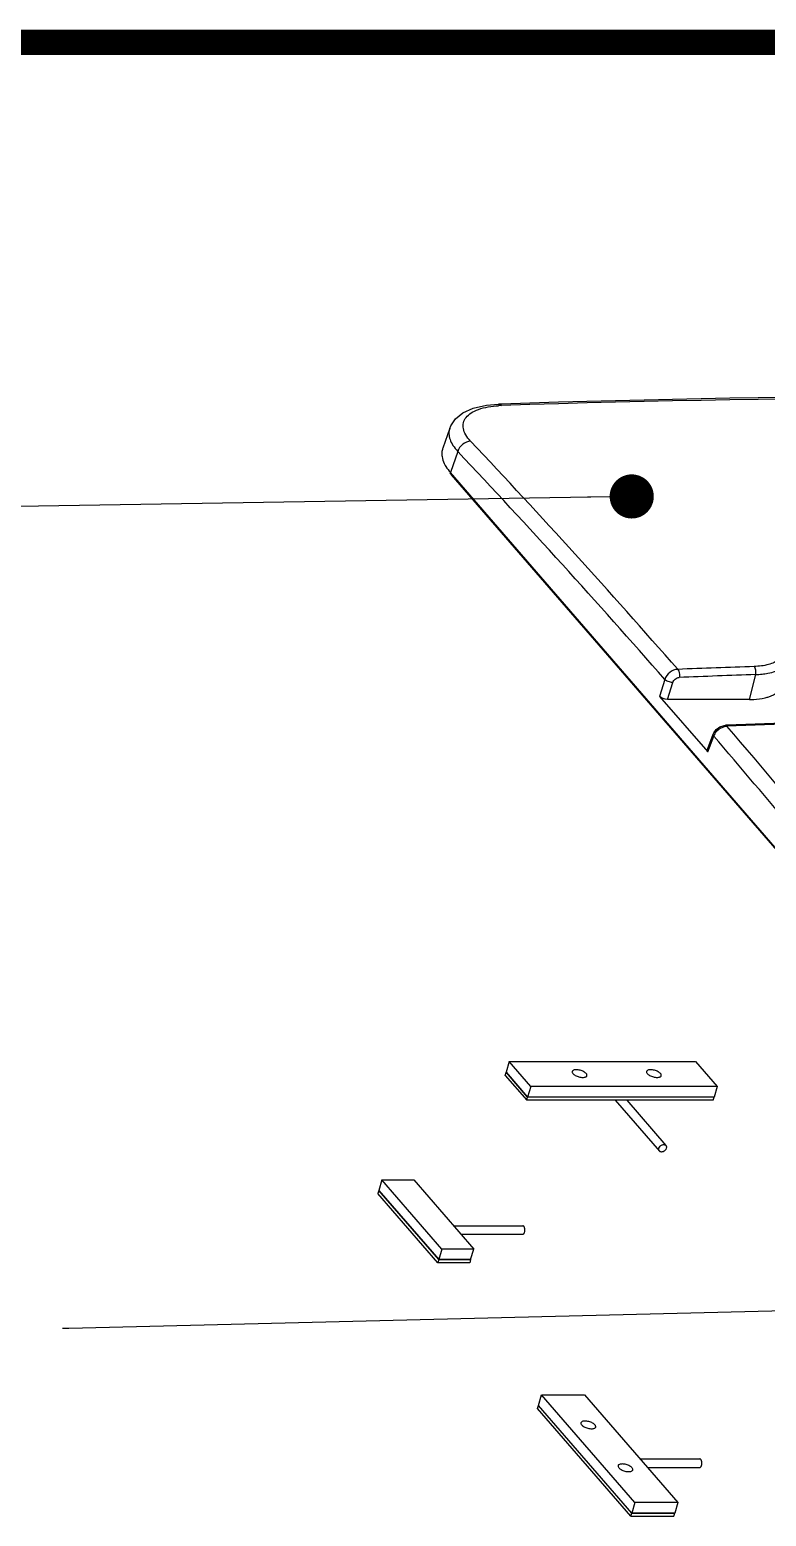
# Model space of a CAD drawing. Header units: millimetres. Extents: x -1 to 407, y -1 to 283.
# Drawn here: x 173 to 203, y 221.9 to 282.5 of the extents above; entities that cross this region are included whole.
import ezdxf

# ---------------------------------------------------------------- set-up
doc = ezdxf.new("R2010")
doc.units = ezdxf.units.MM
doc.header["$LTSCALE"] = 23.1
doc.layers.get('0').update_dxf_attribs({"linetype": 'CONTINUOUS'})
for name, color, linetype in [('_123089', 7, 'CONTINUOUS'), ('_282618', 7, 'CONTINUOUS'), ('_288003', 7, 'CONTINUOUS'), ('_302421', 7, 'CONTINUOUS'), ('_328033', 7, 'CONTINUOUS'), ('_391242', 7, 'CONTINUOUS'), ('_56886', 7, 'CONTINUOUS'), ('_754668', 7, 'CONTINUOUS'), ('_81034', 7, 'CONTINUOUS'), ('_87595', 7, 'CONTINUOUS')]:
    doc.layers.add(name, color=color, linetype=linetype)
doc.styles.get("Standard").update_dxf_attribs({"font": 'txt', "width": 0.6})
doc.dimstyles.get("Standard").update_dxf_attribs({"dimtxt": 2.5, "dimasz": 1.8, "dimexe": 0.05, "dimexo": 0.0625, "dimtad": 1, "dimzin": 0, "dimdsep": 46, "dimtxsty": 'Standard', "dimcen": 0.09, "dimadec": 0, "dimazin": 0, "dimtol": 1, "dimtp": 0.01, "dimtm": 0.01, "dimtfac": 1, "dimtofl": 0, "dimtmove": 0, "dimatfit": 3, "dimfxl": 1, "dimtolj": 1, "dimtzin": 0, "dimarcsym": 0})

msp = doc.modelspace()

# ---------------------------------------------------------------- linework, layer by layer
at = {"color": 7, "linetype": 'Continuous', "const_width": 1.033}
msp.add_lwpolyline([(405.995, 281.997), (0, 281.997)], dxfattribs=at)
at = {"layer": '_123089', "color": 7, "linetype": 'Continuous'}
for p, q in [((197.886, 224.237), (200.321, 224.237)), ((198.189, 223.887), (200.321, 223.887))]:
    msp.add_line(p, q, dxfattribs=at)
for points, knots in [([(200.397, 223.975), (200.401, 223.988), (200.407, 224.017), (200.41, 224.062), (200.407, 224.1), (200.402, 224.129), (200.396, 224.155), (200.385, 224.185), (200.367, 224.213), (200.346, 224.232), (200.329, 224.237), (200.321, 224.237)], [0, 0, 0, 0, 0.143759, 0.295138, 0.446524, 0.519847, 0.590363, 0.719823, 0.830517, 0.921902, 1, 1, 1, 1]), ([(200.321, 223.887), (200.329, 223.887), (200.346, 223.892), (200.367, 223.911), (200.385, 223.939), (200.393, 223.962), (200.397, 223.975)], [0, 0, 0, 0, 0.190642, 0.413752, 0.683967, 1, 1, 1, 1])]:
    msp.add_open_spline(points, degree=3, knots=knots, dxfattribs=at)
at = {"layer": '_282618', "color": 7, "linetype": 'Continuous'}
for p, q in [((193.747, 226.414), (193.872, 226.847)), ((197.672, 222.459), (193.872, 226.847)), ((193.872, 226.847), (195.626, 226.847)), ((195.626, 226.847), (199.426, 222.459)), ((197.547, 222.026), (193.747, 226.414)), ((197.672, 222.459), (197.547, 222.026)), ((199.301, 222.026), (197.547, 222.026)), ((199.426, 222.459), (197.672, 222.459)), ((199.426, 222.459), (199.301, 222.026))]:
    msp.add_line(p, q, dxfattribs=at)
for points, knots in [([(195.477, 225.708), (195.474, 225.696), (195.476, 225.666), (195.501, 225.624), (195.545, 225.583), (195.604, 225.545), (195.675, 225.512), (195.754, 225.486), (195.834, 225.47), (195.887, 225.465), (195.913, 225.465)], [0, 0, 0, 0, 0.070034, 0.157234, 0.267852, 0.400085, 0.54793, 0.703222, 0.856865, 1, 1, 1, 1]), ([(195.642, 225.778), (195.621, 225.778), (195.583, 225.775), (195.533, 225.763), (195.495, 225.741), (195.48, 225.719), (195.477, 225.708)], [0, 0, 0, 0, 0.327005, 0.600456, 0.819314, 1, 1, 1, 1]), ([(196.078, 225.535), (196.081, 225.547), (196.079, 225.577), (196.053, 225.619), (196.01, 225.66), (195.951, 225.698), (195.879, 225.731), (195.801, 225.757), (195.721, 225.774), (195.668, 225.778), (195.642, 225.778)], [0, 0, 0, 0, 0.070034, 0.157234, 0.267852, 0.400085, 0.54793, 0.703222, 0.856865, 1, 1, 1, 1]), ([(195.913, 225.465), (195.933, 225.465), (195.971, 225.468), (196.022, 225.481), (196.06, 225.502), (196.074, 225.524), (196.078, 225.535)], [0, 0, 0, 0, 0.327005, 0.600456, 0.819314, 1, 1, 1, 1]), ([(196.993, 223.958), (196.989, 223.946), (196.991, 223.916), (197.017, 223.874), (197.06, 223.833), (197.12, 223.795), (197.191, 223.762), (197.269, 223.736), (197.349, 223.72), (197.402, 223.715), (197.428, 223.715)], [0, 0, 0, 0, 0.070034, 0.157234, 0.267852, 0.400085, 0.54793, 0.703222, 0.856865, 1, 1, 1, 1]), ([(197.158, 224.028), (197.137, 224.028), (197.099, 224.025), (197.048, 224.013), (197.011, 223.991), (196.996, 223.969), (196.993, 223.958)], [0, 0, 0, 0, 0.327005, 0.600456, 0.819314, 1, 1, 1, 1]), ([(197.593, 223.785), (197.597, 223.797), (197.595, 223.827), (197.569, 223.869), (197.525, 223.91), (197.466, 223.948), (197.395, 223.981), (197.317, 224.007), (197.237, 224.024), (197.183, 224.028), (197.158, 224.028)], [0, 0, 0, 0, 0.070034, 0.157234, 0.267852, 0.400085, 0.54793, 0.703222, 0.856865, 1, 1, 1, 1]), ([(197.428, 223.715), (197.449, 223.715), (197.487, 223.718), (197.537, 223.731), (197.575, 223.752), (197.59, 223.774), (197.593, 223.785)], [0, 0, 0, 0, 0.327005, 0.600456, 0.819314, 1, 1, 1, 1])]:
    msp.add_open_spline(points, degree=3, knots=knots, dxfattribs=at)
at = {"layer": '_288003', "color": 7, "linetype": 'Continuous'}
for p, q in [((193.71, 226.284), (193.747, 226.414)), ((197.509, 221.896), (193.71, 226.284)), ((197.547, 222.026), (193.747, 226.414)), ((197.509, 221.896), (197.547, 222.026)), ((197.509, 221.896), (199.263, 221.896)), ((197.547, 222.026), (199.301, 222.026)), ((199.263, 221.896), (199.301, 222.026))]:
    msp.add_line(p, q, dxfattribs=at)
at = {"layer": '_302421', "color": 7, "linetype": 'Continuous'}
for p, q in [((190.279, 233.746), (193.103, 233.746)), ((190.582, 233.396), (193.103, 233.396))]:
    msp.add_line(p, q, dxfattribs=at)
for points, knots in [([(193.179, 233.483), (193.183, 233.497), (193.188, 233.526), (193.191, 233.571), (193.189, 233.609), (193.184, 233.638), (193.177, 233.664), (193.167, 233.693), (193.149, 233.722), (193.128, 233.741), (193.111, 233.746), (193.103, 233.746)], [0, 0, 0, 0, 0.143759, 0.295138, 0.446524, 0.519847, 0.590363, 0.719823, 0.830517, 0.921902, 1, 1, 1, 1]), ([(193.103, 233.396), (193.111, 233.396), (193.128, 233.401), (193.149, 233.42), (193.167, 233.448), (193.175, 233.471), (193.179, 233.483)], [0, 0, 0, 0, 0.190642, 0.413752, 0.683967, 1, 1, 1, 1])]:
    msp.add_open_spline(points, degree=3, knots=knots, dxfattribs=at)
at = {"layer": '_328033', "color": 7, "linetype": 'Continuous'}
for p, q in [((192.389, 239.873), (192.426, 240.002)), ((192.389, 239.873), (193.266, 238.86)), ((192.426, 240.002), (193.303, 238.99)), ((193.266, 238.86), (193.303, 238.99)), ((200.865, 238.86), (193.266, 238.86)), ((200.903, 238.99), (193.303, 238.99)), ((200.865, 238.86), (200.903, 238.99))]:
    msp.add_line(p, q, dxfattribs=at)
at = {"layer": '_391242', "color": 7, "linetype": 'Continuous'}
for p, q in [((187.358, 235.618), (187.233, 235.185)), ((189.805, 232.793), (187.358, 235.618)), ((187.358, 235.618), (188.658, 235.618)), ((188.658, 235.618), (191.104, 232.793)), ((187.233, 235.185), (189.68, 232.36)), ((189.805, 232.793), (189.68, 232.36)), ((191.104, 232.793), (189.805, 232.793)), ((190.979, 232.36), (191.104, 232.793)), ((189.68, 232.36), (190.979, 232.36))]:
    msp.add_line(p, q, dxfattribs=at)
at = {"layer": '_56886', "color": 7, "linetype": 'Continuous'}
for p, q in [((187.233, 235.185), (187.196, 235.055)), ((189.643, 232.23), (187.196, 235.055)), ((189.68, 232.36), (187.233, 235.185)), ((189.68, 232.36), (189.643, 232.23)), ((190.942, 232.23), (189.643, 232.23)), ((190.979, 232.36), (189.68, 232.36)), ((190.979, 232.36), (190.942, 232.23))]:
    msp.add_line(p, q, dxfattribs=at)
at = {"layer": '_754668', "color": 7, "linetype": 'Continuous'}
for p, q in [((192.233, 267.249), (192.116, 267.246)), ((192.116, 267.246), (192.116, 267.246)), ((190.129, 266.264), (189.841, 265.446)), ((190.451, 265.319), (190.156, 264.453)), ((208.819, 242.903), (190.156, 264.453)), ((190.205, 264.397), (190.196, 264.367)), ((208.859, 242.817), (190.196, 264.367)), ((198.895, 256.015), (198.685, 255.329)), ((199.009, 255.204), (199.219, 255.89)), ((202.345, 255.204), (202.603, 256.217)), ((198.685, 255.329), (200.644, 253.067)), ((202.345, 255.204), (199.009, 255.204)), ((201.312, 254.145), (201.365, 254.15)), ((201.427, 254.152), (201.365, 254.15)), ((201.365, 254.15), (201.365, 254.15)), ((200.622, 253.14), (200.868, 253.79)), ((200.644, 253.067), (200.889, 253.713))]:
    msp.add_line(p, q, dxfattribs=at)
for points in [[(190.127, 266.259), (190.167, 266.356), (190.363, 266.645), (190.663, 266.887), (191.081, 267.078), (191.62, 267.202), (192.116, 267.246)], [(200.868, 253.79), (200.889, 253.838), (200.996, 253.984), (201.143, 254.09), (201.312, 254.145)]]:
    msp.add_lwpolyline(points, dxfattribs=at)
for centre, radius, start, end in [((210.796, -285.978), 553.539, 88.06622, 91.92182), ((210.912, -292.138), 559.637, 88.0993, 91.91267), ((192.381, 262.738), 4.453, 91.88952, 93.3948), ((-51.542, 37.173), 333.254, 41.14294, 43.30324), ((190.496, 265.224), 0.693, 172.57037, 181.74205), ((190.459, 265.229), 0.656, 164.70755, 172.51062), ((190.453, 265.23), 0.649, 160.55757, 164.68391), ((-49.246, 39.322), 329.439, 41.1296, 43.31492), ((191.086, 265.397), 1.313, 206.06143, 207.61371), ((191.792, 265.751), 2.113, 218.15634, 220.91961), ((221.006, -284.31), 541.172, 91.95478, 92.28569), ((221.036, -283.921), 540.452, 91.95463, 92.28584), ((223.004, -322.949), 577.504, 91.836726, 92.141182), ((223.085, -323.494), 578.015, 91.843058, 92.147235), ((-67.776, 23.094), 354.742, 39.5361, 40.63462), ((201.384, 253.533), 0.527, 153.80131, 160.10339), ((-68.458, 22.549), 354.943, 38.98895, 40.63743), ((201.435, 253.508), 0.584, 145.84237, 153.76661)]:
    msp.add_arc(centre, radius, start, end, dxfattribs=at)
at = {"layer": '_754668', "color": 7, "linetype": 'Continuous', "extrusion": (0, 0, -1)}
for centre, major_axis, ratio, start_param, end_param in [((198.902, 255.329), (-0.24, 0.069), 0.434109, -2.156657, -0.5886), ((200.861, 253.066), (-0.241, 0.07), 0.431919, -0.587401, 0.035253)]:
    msp.add_ellipse(centre, major_axis=major_axis, ratio=ratio, start_param=start_param, end_param=end_param, dxfattribs=at)
at = {"layer": '_754668', "color": 7, "linetype": 'Continuous'}
for points, knots in [([(190.978, 265.738), (190.903, 265.817), (190.778, 265.974), (190.667, 266.236), (190.667, 266.494), (190.787, 266.724), (191.007, 266.907), (191.446, 267.109), (191.839, 267.166), (192.117, 267.183)], [0, 0, 0, 0, 0.129591, 0.237878, 0.332281, 0.427636, 0.536445, 0.667714, 1, 1, 1, 1]), ([(192.116, 267.246), (192.127, 267.246), (192.171, 267.241), (192.21, 267.213), (192.234, 267.188)], [0, 0, 0, 0, 0.23751, 1, 1, 1, 1]), ([(190.127, 266.259), (190.103, 266.19), (190.08, 266.035), (190.131, 265.793), (190.257, 265.548), (190.38, 265.396), (190.451, 265.319)], [0, 0, 0, 0, 0.211516, 0.439966, 0.699234, 1, 1, 1, 1]), ([(190.978, 265.738), (190.863, 265.733), (190.633, 265.633), (190.487, 265.433), (190.451, 265.319)], [0, 0, 0, 0, 0.491833, 1, 1, 1, 1]), ([(189.804, 265.203), (189.804, 265.172), (189.817, 265.04), (189.862, 264.912), (189.906, 264.82)], [0, 0, 0, 0, 0.233556, 1, 1, 1, 1]), ([(189.922, 264.789), (189.937, 264.76), (190.005, 264.642), (190.087, 264.532), (190.156, 264.453)], [0, 0, 0, 0, 0.233782, 1, 1, 1, 1]), ([(203.665, 257.463), (203.692, 257.406), (203.733, 257.292), (203.733, 257.113), (203.663, 256.95), (203.532, 256.813), (203.348, 256.703), (203.017, 256.585), (202.737, 256.553), (202.54, 256.547)], [0, 0, 0, 0, 0.107408, 0.203684, 0.298708, 0.402915, 0.52331, 0.663343, 1, 1, 1, 1]), ([(199.423, 256.432), (199.308, 256.427), (199.078, 256.328), (198.931, 256.128), (198.895, 256.015)], [0, 0, 0, 0, 0.492303, 1, 1, 1, 1]), ([(199.423, 256.432), (199.457, 256.392), (199.494, 256.277), (199.494, 256.162), (199.481, 256.101)], [0, 0, 0, 0, 0.460025, 1, 1, 1, 1]), ([(202.603, 256.217), (202.616, 256.277), (202.617, 256.393), (202.581, 256.508), (202.546, 256.547)], [0, 0, 0, 0, 0.540249, 1, 1, 1, 1]), ([(202.603, 256.217), (202.689, 256.22), (202.856, 256.231), (203.127, 256.271), (203.398, 256.345), (203.647, 256.469), (203.827, 256.63), (203.893, 256.767), (203.908, 256.834)], [0, 0, 0, 0, 0.169288, 0.325445, 0.535915, 0.714059, 0.86551, 1, 1, 1, 1]), ([(199.219, 255.89), (199.157, 255.894), (199.042, 255.923), (198.933, 255.976), (198.895, 256.015)], [0, 0, 0, 0, 0.533629, 1, 1, 1, 1]), ([(199.219, 255.89), (199.236, 255.947), (199.308, 256.049), (199.423, 256.099), (199.481, 256.101)], [0, 0, 0, 0, 0.509128, 1, 1, 1, 1]), ([(202.345, 255.204), (202.403, 255.204), (202.618, 255.209), (202.834, 255.235), (202.987, 255.271)], [0, 0, 0, 0, 0.269896, 1, 1, 1, 1]), ([(202.987, 255.271), (203.038, 255.283), (203.216, 255.333), (203.389, 255.416), (203.49, 255.502)], [0, 0, 0, 0, 0.283686, 1, 1, 1, 1]), ([(201.365, 254.15), (201.382, 254.15), (201.407, 254.138), (201.424, 254.121), (201.428, 254.116)], [0, 0, 0, 0, 0.724126, 1, 1, 1, 1]), ([(200.889, 253.713), (200.884, 253.719), (200.869, 253.741), (200.861, 253.772), (200.868, 253.79)], [0, 0, 0, 0, 0.288211, 1, 1, 1, 1])]:
    msp.add_open_spline(points, degree=3, knots=knots, dxfattribs=at)
for points in [[(200.952, 253.836), (201.032, 253.954), (201.159, 254.05), (201.296, 254.093)], [(201.296, 254.093), (201.339, 254.106), (201.383, 254.114), (201.428, 254.116)]]:
    msp.add_open_spline(points, degree=3, dxfattribs=at)
at = {"layer": '_81034', "color": 7, "linetype": 'Continuous'}
for p, q in [((196.878, 238.86), (198.673, 236.786)), ((197.341, 238.86), (198.938, 237.015))]:
    msp.add_line(p, q, dxfattribs=at)
for points, knots in [([(198.654, 236.901), (198.663, 236.931), (198.698, 236.988), (198.765, 237.036), (198.826, 237.053), (198.87, 237.053), (198.909, 237.041), (198.93, 237.025), (198.938, 237.015)], [0, 0, 0, 0, 0.263321, 0.535951, 0.665135, 0.784943, 0.895436, 1, 1, 1, 1]), ([(198.938, 237.015), (198.944, 237.008), (198.955, 236.992), (198.966, 236.953), (198.963, 236.921), (198.957, 236.901)], [0, 0, 0, 0, 0.234035, 0.47589, 1, 1, 1, 1]), ([(198.673, 236.786), (198.667, 236.793), (198.657, 236.81), (198.645, 236.849), (198.648, 236.881), (198.654, 236.901)], [0, 0, 0, 0, 0.234035, 0.47589, 1, 1, 1, 1]), ([(198.957, 236.901), (198.949, 236.871), (198.914, 236.813), (198.846, 236.766), (198.786, 236.749), (198.742, 236.749), (198.703, 236.761), (198.682, 236.777), (198.673, 236.786)], [0, 0, 0, 0, 0.263321, 0.535951, 0.665135, 0.784943, 0.895436, 1, 1, 1, 1])]:
    msp.add_open_spline(points, degree=3, knots=knots, dxfattribs=at)
at = {"layer": '_87595', "color": 7, "linetype": 'Continuous'}
for p, q in [((192.551, 240.435), (192.426, 240.002)), ((193.428, 239.423), (192.551, 240.435)), ((192.551, 240.435), (200.151, 240.435)), ((200.151, 240.435), (201.028, 239.423)), ((193.303, 238.99), (192.426, 240.002)), ((193.428, 239.423), (193.303, 238.99)), ((200.903, 238.99), (193.303, 238.99)), ((201.028, 239.423), (193.428, 239.423)), ((201.028, 239.423), (200.903, 238.99))]:
    msp.add_line(p, q, dxfattribs=at)
for points, knots in [([(195.285, 240.104), (195.264, 240.104), (195.226, 240.102), (195.176, 240.089), (195.138, 240.068), (195.123, 240.046), (195.12, 240.035)], [0, 0, 0, 0, 0.327005, 0.600456, 0.819314, 1, 1, 1, 1]), ([(195.72, 239.861), (195.724, 239.873), (195.722, 239.903), (195.696, 239.945), (195.653, 239.986), (195.593, 240.025), (195.522, 240.058), (195.444, 240.083), (195.364, 240.1), (195.311, 240.104), (195.285, 240.104)], [0, 0, 0, 0, 0.070034, 0.157234, 0.267852, 0.400085, 0.54793, 0.703222, 0.856865, 1, 1, 1, 1]), ([(198.316, 240.104), (198.295, 240.104), (198.257, 240.102), (198.207, 240.089), (198.169, 240.068), (198.154, 240.046), (198.151, 240.035)], [0, 0, 0, 0, 0.327005, 0.600456, 0.819314, 1, 1, 1, 1]), ([(198.752, 239.861), (198.755, 239.873), (198.753, 239.903), (198.727, 239.945), (198.684, 239.986), (198.624, 240.025), (198.553, 240.058), (198.475, 240.083), (198.395, 240.1), (198.342, 240.104), (198.316, 240.104)], [0, 0, 0, 0, 0.070034, 0.157234, 0.267852, 0.400085, 0.54793, 0.703222, 0.856865, 1, 1, 1, 1]), ([(195.12, 240.035), (195.116, 240.023), (195.118, 239.992), (195.144, 239.951), (195.188, 239.91), (195.247, 239.871), (195.318, 239.838), (195.397, 239.812), (195.476, 239.796), (195.53, 239.792), (195.556, 239.792)], [0, 0, 0, 0, 0.070034, 0.157234, 0.267852, 0.400085, 0.54793, 0.703222, 0.856865, 1, 1, 1, 1]), ([(195.556, 239.792), (195.576, 239.792), (195.614, 239.794), (195.665, 239.807), (195.702, 239.828), (195.717, 239.85), (195.72, 239.861)], [0, 0, 0, 0, 0.327005, 0.600456, 0.819314, 1, 1, 1, 1]), ([(198.151, 240.035), (198.148, 240.023), (198.149, 239.992), (198.175, 239.951), (198.219, 239.91), (198.278, 239.871), (198.349, 239.838), (198.428, 239.812), (198.507, 239.796), (198.561, 239.792), (198.587, 239.792)], [0, 0, 0, 0, 0.070034, 0.157234, 0.267852, 0.400085, 0.54793, 0.703222, 0.856865, 1, 1, 1, 1]), ([(198.587, 239.792), (198.607, 239.792), (198.645, 239.794), (198.696, 239.807), (198.733, 239.828), (198.748, 239.85), (198.752, 239.861)], [0, 0, 0, 0, 0.327005, 0.600456, 0.819314, 1, 1, 1, 1])]:
    msp.add_open_spline(points, degree=3, knots=knots, dxfattribs=at)

# ---------------------------------------------------------------- leaders
at = {"color": 2, "linetype": 'Continuous'}
for points in [[(197.547, 263.482), (151.399, 262.719), (151.149, 262.719)], [(212.707, 230.492), (174.591, 229.555), (174.341, 229.555)]]:
    msp.add_leader(points, dimstyle='Standard', override={"dimtad": 0, "dimldrblk": 'DOT'}, dxfattribs=at)

doc.saveas('drawing.dxf')
